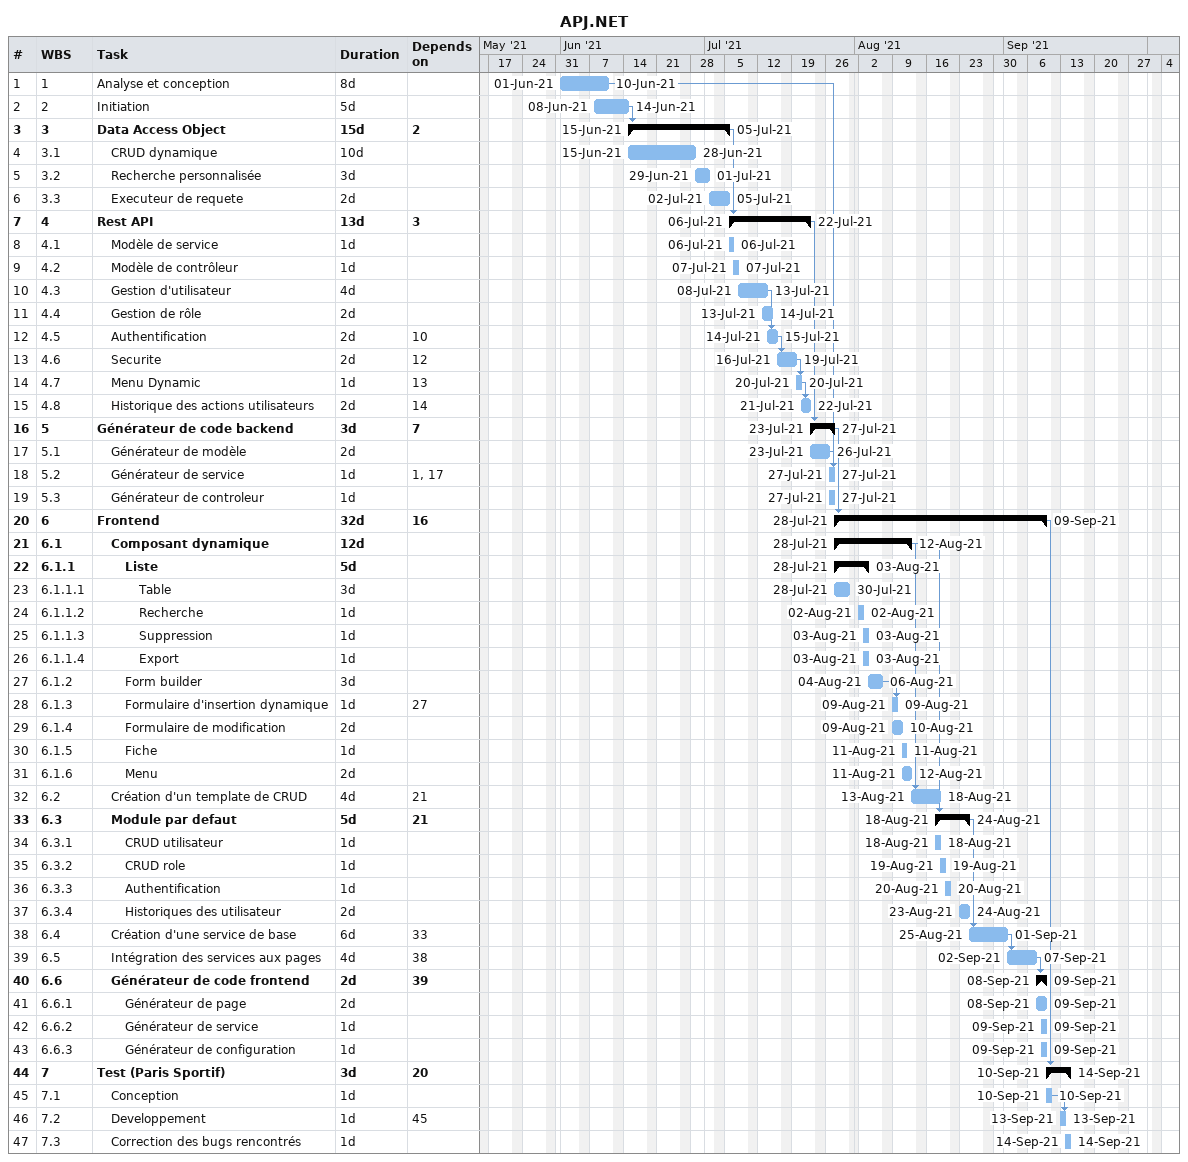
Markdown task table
APJ.NET

| ID | WBS | Task | Duration | Start | Finish | Predecessors |
|---|---|---|---|---|---|---|
| 1 | 1 | Analyse et conception | 8d | 2021-06-01 | 2021-06-10 |  |
| 2 | 2 | Initiation | 5d | 2021-06-08 | 2021-06-14 |  |
| 3 | 3 | **Data Access Object** | 15d | 2021-06-15 | 2021-07-05 | 2 |
| 4 | 3.1 | CRUD dynamique | 10d | 2021-06-15 | 2021-06-28 |  |
| 5 | 3.2 | Recherche personnalisée | 3d | 2021-06-29 | 2021-07-01 |  |
| 6 | 3.3 | Executeur de requete | 2d | 2021-07-02 | 2021-07-05 |  |
| 7 | 4 | **Rest API** | 13d | 2021-07-06 | 2021-07-22 | 3 |
| 8 | 4.1 | Modèle de service | 1d | 2021-07-06 | 2021-07-06 |  |
| 9 | 4.2 | Modèle de contrôleur | 1d | 2021-07-07 | 2021-07-07 |  |
| 10 | 4.3 | Gestion d'utilisateur | 4d | 2021-07-08 | 2021-07-13 |  |
| 11 | 4.4 | Gestion de rôle | 2d | 2021-07-13 | 2021-07-14 |  |
| 12 | 4.5 | Authentification | 2d | 2021-07-14 | 2021-07-15 | 10 |
| 13 | 4.6 | Securite | 2d | 2021-07-16 | 2021-07-19 | 12 |
| 14 | 4.7 | Menu Dynamic | 1d | 2021-07-20 | 2021-07-20 | 13 |
| 15 | 4.8 | Historique des actions utilisateurs | 2d | 2021-07-21 | 2021-07-22 | 14 |
| 16 | 5 | **Générateur de code backend** | 3d | 2021-07-23 | 2021-07-27 | 7 |
| 17 | 5.1 | Générateur de modèle | 2d | 2021-07-23 | 2021-07-26 |  |
| 18 | 5.2 | Générateur de service | 1d | 2021-07-27 | 2021-07-27 | 1, 17 |
| 19 | 5.3 | Générateur de controleur | 1d | 2021-07-27 | 2021-07-27 |  |
| 20 | 6 | **Frontend** | 32d | 2021-07-28 | 2021-09-09 | 16 |
| 21 | 6.1 | **Composant dynamique** | 12d | 2021-07-28 | 2021-08-12 |  |
| 22 | 6.1.1 | **Liste** | 5d | 2021-07-28 | 2021-08-03 |  |
| 23 | 6.1.1.1 | Table | 3d | 2021-07-28 | 2021-07-30 |  |
| 24 | 6.1.1.2 | Recherche | 1d | 2021-08-02 | 2021-08-02 |  |
| 25 | 6.1.1.3 | Suppression | 1d | 2021-08-03 | 2021-08-03 |  |
| 26 | 6.1.1.4 | Export | 1d | 2021-08-03 | 2021-08-03 |  |
| 27 | 6.1.2 | Form builder | 3d | 2021-08-04 | 2021-08-06 |  |
| 28 | 6.1.3 | Formulaire d'insertion dynamique | 1d | 2021-08-09 | 2021-08-09 | 27 |
| 29 | 6.1.4 | Formulaire de modification | 2d | 2021-08-09 | 2021-08-10 |  |
| 30 | 6.1.5 | Fiche | 1d | 2021-08-11 | 2021-08-11 |  |
| 31 | 6.1.6 | Menu | 2d | 2021-08-11 | 2021-08-12 |  |
| 32 | 6.2 | Création d'un template de CRUD | 4d | 2021-08-13 | 2021-08-18 | 21 |
| 33 | 6.3 | **Module par defaut** | 5d | 2021-08-18 | 2021-08-24 | 21 |
| 34 | 6.3.1 | CRUD utilisateur | 1d | 2021-08-18 | 2021-08-18 |  |
| 35 | 6.3.2 | CRUD role | 1d | 2021-08-19 | 2021-08-19 |  |
| 36 | 6.3.3 | Authentification | 1d | 2021-08-20 | 2021-08-20 |  |
| 37 | 6.3.4 | Historiques des utilisateur | 2d | 2021-08-23 | 2021-08-24 |  |
| 38 | 6.4 | Création d'une service de base | 6d | 2021-08-25 | 2021-09-01 | 33 |
| 39 | 6.5 | Intégration des services aux pages | 4d | 2021-09-02 | 2021-09-07 | 38 |
| 40 | 6.6 | **Générateur de code frontend** | 2d | 2021-09-08 | 2021-09-09 | 39 |
| 41 | 6.6.1 | Générateur de page | 2d | 2021-09-08 | 2021-09-09 |  |
| 42 | 6.6.2 | Générateur de service | 1d | 2021-09-09 | 2021-09-09 |  |
| 43 | 6.6.3 | Générateur de configuration | 1d | 2021-09-09 | 2021-09-09 |  |
| 44 | 7 | **Test (Paris Sportif)** | 3d | 2021-09-10 | 2021-09-14 | 20 |
| 45 | 7.1 | Conception | 1d | 2021-09-10 | 2021-09-10 |  |
| 46 | 7.2 | Developpement | 1d | 2021-09-13 | 2021-09-13 | 45 |
| 47 | 7.3 | Correction des bugs rencontrés | 1d | 2021-09-14 | 2021-09-14 |  |
